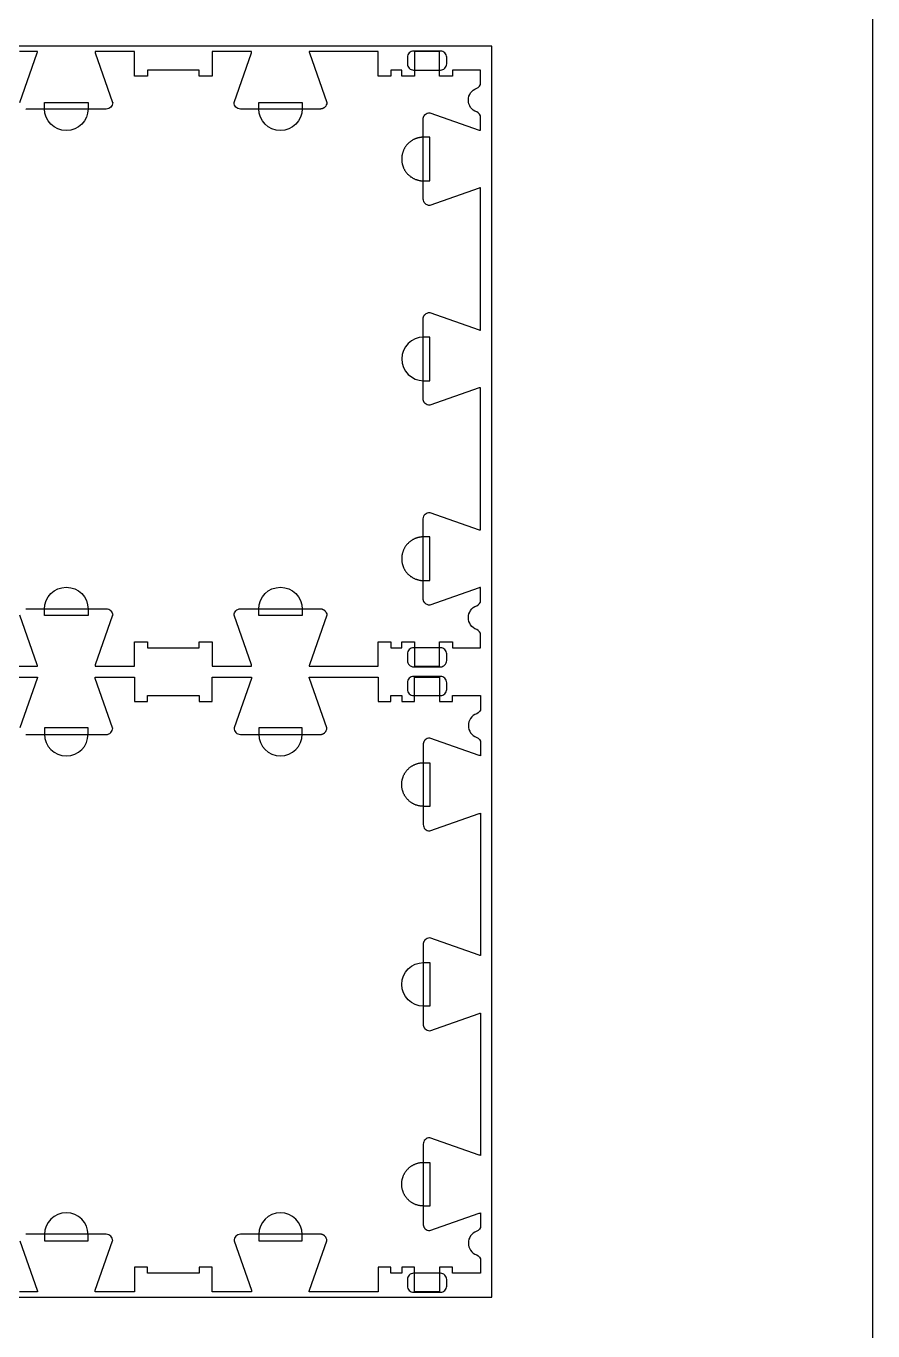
# Model space of a CAD drawing. Extents: x -20252 to -17068, y -10461 to -4867.
# Drawn here: x -17894 to -17068, y -6824 to -5552 of the extents above; entities that cross this region are included whole.
import ezdxf

# ---------------------------------------------------------------- set-up
doc = ezdxf.new("R2010")
doc.units = 0
for name, color, linetype in [('0_SHEET_SPRUCEPLY_2440X122', 1, 'CONTINUOUS'), ('4_ANYTOOL_CUTTHROUGH_OUTSI', 5, 'CONTINUOUS'), ('5_ANYTOOL_HALF_MILL_9MM_IN', 3, 'CONTINUOUS'), ('DONOTCUT', 18, 'CONTINUOUS')]:
    doc.layers.add(name, color=color, linetype=linetype)

msp = doc.modelspace()

# ---------------------------------------------------------------- linework, layer by layer
at = {"layer": '0_SHEET_SPRUCEPLY_2440X122'}
msp.add_lwpolyline([(-19879.9, -5571.2), (-19879.9, -6791.2), (-17439.9, -6791.2), (-17439.9, -5571.2)], close=True, dxfattribs=at)
at = {"layer": '4_ANYTOOL_CUTTHROUGH_OUTSI', "color": 5}
for points in [[(-17900.3, -5626.1), (-17883.4, -5577.8), (-17883.4, -5577.8, 0.061485), (-17883.2, -5576.5), (-17900.6, -5576.5)], [(-17894.4, -6120), (-17894.2, -6120), (-17894.1, -6120), (-17816.1, -6120, -0.414214), (-17809.8, -6126.2), (-17809.8, -6126.2), (-17809.9, -6126.3), (-17826.8, -6174.6), (-17826.8, -6174.6, 0.061485), (-17827, -6176), (-17788.4, -6176), (-17788.4, -6152), (-17775.9, -6152), (-17775.9, -6158), (-17725.4, -6158), (-17725.4, -6152), (-17712.9, -6152), (-17712.9, -6176), (-17674.3, -6176), (-17674.3, -6176, 0.061485), (-17674.5, -6174.6), (-17691.4, -6126.3), (-17691.4, -6126.2), (-17691.4, -6126.2), (-17691.4, -6126.2, -0.414214), (-17685.2, -6120), (-17607.2, -6120), (-17607, -6120), (-17606.9, -6120), (-17606.7, -6120), (-17606.6, -6120), (-17606.4, -6120), (-17606.3, -6120), (-17606.1, -6120), (-17606, -6120.1), (-17605.8, -6120.1), (-17605.7, -6120.1), (-17605.5, -6120.2), (-17605.4, -6120.2), (-17605.2, -6120.3), (-17605.1, -6120.3), (-17604.9, -6120.4), (-17604.8, -6120.4), (-17604.7, -6120.5), (-17604.5, -6120.6), (-17604.4, -6120.6), (-17604.2, -6120.7), (-17604.1, -6120.8), (-17604, -6120.9), (-17603.8, -6120.9), (-17603.7, -6121), (-17603.6, -6121.1), (-17603.5, -6121.2), (-17603.3, -6121.3), (-17603.2, -6121.4), (-17603.1, -6121.5), (-17603, -6121.6), (-17602.9, -6121.7), (-17602.8, -6121.8, -0.198912), (-17600.9, -6126.2), (-17600.9, -6126.2), (-17601, -6126.3), (-17617.9, -6174.6), (-17617.9, -6174.6, 0.061485), (-17618.1, -6176), (-17550.9, -6176), (-17550.9, -6152), (-17538.4, -6152), (-17538.4, -6158), (-17527.9, -6158), (-17527.9, -6152), (-17515.4, -6152), (-17515.4, -6176), (-17490.9, -6176), (-17490.9, -6152), (-17478.4, -6152), (-17478.4, -6158), (-17450.9, -6158), (-17450.9, -6145.6), (-17450.9, -6145.6, 0.317837), (-17454.7, -6140.1, -0.707107), (-17454.7, -6117, 0.317837), (-17450.9, -6111.6), (-17450.9, -6099.2, 0.061485), (-17452.3, -6099.4), (-17500.6, -6116.3), (-17500.6, -6116.4), (-17500.6, -6116.4), (-17500.6, -6116.4, -0.198912), (-17505.1, -6114.5), (-17505.2, -6114.4), (-17505.3, -6114.3), (-17505.4, -6114.2), (-17505.5, -6114.1), (-17505.6, -6114), (-17505.7, -6113.8), (-17505.7, -6113.7), (-17505.8, -6113.6), (-17505.9, -6113.5), (-17506, -6113.3), (-17506.1, -6113.2), (-17506.2, -6113.1), (-17506.2, -6112.9), (-17506.3, -6112.8), (-17506.4, -6112.6), (-17506.4, -6112.5), (-17506.5, -6112.4), (-17506.5, -6112.2), (-17506.6, -6112.1), (-17506.6, -6111.9), (-17506.7, -6111.8), (-17506.7, -6111.6), (-17506.7, -6111.5), (-17506.8, -6111.3), (-17506.8, -6111.2), (-17506.8, -6111), (-17506.8, -6110.9), (-17506.9, -6110.7), (-17506.9, -6110.6), (-17506.9, -6110.4), (-17506.9, -6110.3), (-17506.9, -6110.1), (-17506.9, -6032.1, -0.414214), (-17500.6, -6025.9), (-17500.6, -6025.9), (-17500.6, -6025.9), (-17452.3, -6042.8), (-17452.3, -6042.8, 0.061485), (-17450.9, -6043), (-17450.9, -5904.3, 0.061485), (-17452.3, -5904.5), (-17500.6, -5921.4), (-17500.6, -5921.5), (-17500.6, -5921.5), (-17500.6, -5921.5, -0.198912), (-17505.1, -5919.6), (-17505.2, -5919.5), (-17505.3, -5919.4), (-17505.4, -5919.3), (-17505.5, -5919.2), (-17505.6, -5919.1), (-17505.7, -5918.9), (-17505.7, -5918.8), (-17505.8, -5918.7), (-17505.9, -5918.6), (-17506, -5918.4), (-17506.1, -5918.3), (-17506.2, -5918.2), (-17506.2, -5918), (-17506.3, -5917.9), (-17506.4, -5917.7), (-17506.4, -5917.6), (-17506.5, -5917.5), (-17506.5, -5917.3), (-17506.6, -5917.2), (-17506.6, -5917), (-17506.7, -5916.9), (-17506.7, -5916.7), (-17506.7, -5916.6), (-17506.8, -5916.4), (-17506.8, -5916.3), (-17506.8, -5916.1), (-17506.8, -5916), (-17506.9, -5915.8), (-17506.9, -5915.7), (-17506.9, -5915.5), (-17506.9, -5915.4), (-17506.9, -5915.2), (-17506.9, -5837.2), (-17506.9, -5837.1), (-17506.9, -5836.9), (-17506.9, -5836.8), (-17506.9, -5836.6), (-17506.8, -5836.5), (-17506.8, -5836.3), (-17506.8, -5836.2), (-17506.8, -5836), (-17506.7, -5835.8), (-17506.7, -5835.7), (-17506.7, -5835.5), (-17506.6, -5835.4), (-17506.6, -5835.3), (-17506.5, -5835.1), (-17506.5, -5835), (-17506.4, -5834.8), (-17506.4, -5834.7), (-17506.3, -5834.5), (-17506.2, -5834.4), (-17506.2, -5834.3), (-17506.1, -5834.1), (-17506, -5834), (-17505.9, -5833.9), (-17505.8, -5833.7), (-17505.7, -5833.6), (-17505.7, -5833.5), (-17505.6, -5833.4), (-17505.5, -5833.2), (-17505.4, -5833.1), (-17505.3, -5833), (-17505.2, -5832.9), (-17505.1, -5832.8, -0.198912), (-17500.6, -5831), (-17500.6, -5831), (-17500.6, -5831), (-17452.3, -5847.9), (-17452.3, -5847.9, 0.061485), (-17450.9, -5848.1), (-17450.9, -5709.4, 0.061485), (-17452.3, -5709.6), (-17500.6, -5726.5), (-17500.6, -5726.6), (-17500.6, -5726.6), (-17500.6, -5726.6, -0.414214), (-17506.9, -5720.3), (-17506.9, -5642.3), (-17506.9, -5642.2), (-17506.9, -5642), (-17506.9, -5641.9), (-17506.9, -5641.7), (-17506.8, -5641.6), (-17506.8, -5641.4), (-17506.8, -5641.3), (-17506.8, -5641.1), (-17506.7, -5640.9), (-17506.7, -5640.8), (-17506.7, -5640.6), (-17506.6, -5640.5), (-17506.6, -5640.4), (-17506.5, -5640.2), (-17506.5, -5640.1), (-17506.4, -5639.9), (-17506.4, -5639.8), (-17506.3, -5639.6), (-17506.2, -5639.5), (-17506.2, -5639.4), (-17506.1, -5639.2), (-17506, -5639.1), (-17505.9, -5639), (-17505.8, -5638.8), (-17505.7, -5638.7), (-17505.7, -5638.6), (-17505.6, -5638.5), (-17505.5, -5638.3), (-17505.4, -5638.2), (-17505.3, -5638.1), (-17505.2, -5638), (-17505.1, -5637.9, -0.198912), (-17500.6, -5636.1), (-17500.6, -5636.1), (-17500.6, -5636.1), (-17452.3, -5653), (-17452.3, -5653, 0.061485), (-17450.9, -5653.2), (-17450.9, -5640.8, 0.317837), (-17454.7, -5635.4, -0.707107), (-17454.7, -5612.3, 0.317837), (-17450.9, -5606.9), (-17450.9, -5594.5), (-17478.4, -5594.5), (-17478.4, -5600.5), (-17490.9, -5600.5), (-17490.9, -5576.5), (-17515.4, -5576.5), (-17515.4, -5600.5), (-17527.9, -5600.5), (-17527.9, -5594.5), (-17538.4, -5594.5), (-17538.4, -5600.5), (-17550.9, -5600.5), (-17550.9, -5576.5), (-17618.1, -5576.5), (-17618.1, -5576.5, 0.061485), (-17617.9, -5577.8), (-17601, -5626.1), (-17600.9, -5626.2), (-17600.9, -5626.2), (-17600.9, -5626.2, -0.198912), (-17602.8, -5630.6), (-17602.9, -5630.7), (-17603, -5630.8), (-17603.1, -5630.9), (-17603.2, -5631), (-17603.3, -5631.1), (-17603.5, -5631.2), (-17603.6, -5631.3), (-17603.7, -5631.4), (-17603.8, -5631.5), (-17604, -5631.6), (-17604.1, -5631.6), (-17604.2, -5631.7), (-17604.4, -5631.8), (-17604.5, -5631.9), (-17604.7, -5631.9), (-17604.8, -5632), (-17604.9, -5632), (-17605.1, -5632.1), (-17605.2, -5632.1), (-17605.4, -5632.2), (-17605.5, -5632.2), (-17605.7, -5632.3), (-17605.8, -5632.3), (-17606, -5632.3), (-17606.1, -5632.4), (-17606.3, -5632.4), (-17606.4, -5632.4), (-17606.6, -5632.4), (-17606.7, -5632.4), (-17606.9, -5632.4), (-17607, -5632.5), (-17607.2, -5632.5), (-17685.2, -5632.5, -0.414214), (-17691.4, -5626.2), (-17691.4, -5626.2), (-17691.4, -5626.1), (-17674.5, -5577.8), (-17674.5, -5577.8, 0.061485), (-17674.3, -5576.5), (-17712.9, -5576.5), (-17712.9, -5600.5), (-17725.4, -5600.5), (-17725.4, -5594.5), (-17775.9, -5594.5), (-17775.9, -5600.5), (-17788.4, -5600.5), (-17788.4, -5576.5), (-17827, -5576.5), (-17827, -5576.5, 0.061485), (-17826.8, -5577.8), (-17809.9, -5626.1), (-17809.8, -5626.2), (-17809.8, -5626.2), (-17809.8, -5626.2, -0.414214), (-17816.1, -5632.5), (-17894.1, -5632.5), (-17894.2, -5632.5), (-17894.4, -5632.4)], [(-17950.4, -6176), (-17883.2, -6176), (-17883.2, -6176, 0.061485), (-17883.4, -6174.6), (-17900.3, -6126.3)], [(-17950.4, -6186.5), (-17883.2, -6186.5), (-17883.2, -6186.5, -0.061485), (-17883.4, -6187.8), (-17900.3, -6236.1)], [(-17894.4, -6242.4), (-17894.2, -6242.5), (-17894.1, -6242.5), (-17816.1, -6242.5, 0.414214), (-17809.8, -6236.2), (-17809.8, -6236.2), (-17809.9, -6236.1), (-17826.8, -6187.8), (-17826.8, -6187.8, -0.061485), (-17827, -6186.5), (-17788.4, -6186.5), (-17788.4, -6210.5), (-17775.9, -6210.5), (-17775.9, -6204.5), (-17725.4, -6204.5), (-17725.4, -6210.5), (-17712.9, -6210.5), (-17712.9, -6186.5), (-17674.3, -6186.5), (-17674.3, -6186.5, -0.061485), (-17674.5, -6187.8), (-17691.4, -6236.1), (-17691.4, -6236.2), (-17691.4, -6236.2), (-17691.4, -6236.2, 0.414214), (-17685.2, -6242.5), (-17607.2, -6242.5), (-17607, -6242.5), (-17606.9, -6242.4), (-17606.7, -6242.4), (-17606.6, -6242.4), (-17606.4, -6242.4), (-17606.3, -6242.4), (-17606.1, -6242.4), (-17606, -6242.3), (-17605.8, -6242.3), (-17605.7, -6242.3), (-17605.5, -6242.2), (-17605.4, -6242.2), (-17605.2, -6242.1), (-17605.1, -6242.1), (-17604.9, -6242), (-17604.8, -6242), (-17604.7, -6241.9), (-17604.5, -6241.9), (-17604.4, -6241.8), (-17604.2, -6241.7), (-17604.1, -6241.6), (-17604, -6241.6), (-17603.8, -6241.5), (-17603.7, -6241.4), (-17603.6, -6241.3), (-17603.5, -6241.2), (-17603.3, -6241.1), (-17603.2, -6241), (-17603.1, -6240.9), (-17603, -6240.8), (-17602.9, -6240.7), (-17602.8, -6240.6, 0.198912), (-17600.9, -6236.2), (-17600.9, -6236.2), (-17601, -6236.1), (-17617.9, -6187.8), (-17617.9, -6187.8, -0.061485), (-17618.1, -6186.5), (-17550.9, -6186.5), (-17550.9, -6210.5), (-17538.4, -6210.5), (-17538.4, -6204.5), (-17527.9, -6204.5), (-17527.9, -6210.5), (-17515.4, -6210.5), (-17515.4, -6186.5), (-17490.9, -6186.5), (-17490.9, -6210.5), (-17478.4, -6210.5), (-17478.4, -6204.5), (-17450.9, -6204.5), (-17450.9, -6216.9), (-17450.9, -6216.9, -0.317837), (-17454.7, -6222.3, 0.707107), (-17454.7, -6245.4, -0.317837), (-17450.9, -6250.8), (-17450.9, -6263.2, -0.061485), (-17452.3, -6263), (-17500.6, -6246.1), (-17500.6, -6246.1), (-17500.6, -6246.1), (-17500.6, -6246.1, 0.198912), (-17505.1, -6247.9), (-17505.2, -6248), (-17505.3, -6248.1), (-17505.4, -6248.2), (-17505.5, -6248.3), (-17505.6, -6248.5), (-17505.7, -6248.6), (-17505.7, -6248.7), (-17505.8, -6248.8), (-17505.9, -6249), (-17506, -6249.1), (-17506.1, -6249.2), (-17506.2, -6249.4), (-17506.2, -6249.5), (-17506.3, -6249.6), (-17506.4, -6249.8), (-17506.4, -6249.9), (-17506.5, -6250.1), (-17506.5, -6250.2), (-17506.6, -6250.4), (-17506.6, -6250.5), (-17506.7, -6250.6), (-17506.7, -6250.8), (-17506.7, -6250.9), (-17506.8, -6251.1), (-17506.8, -6251.3), (-17506.8, -6251.4), (-17506.8, -6251.6), (-17506.9, -6251.7), (-17506.9, -6251.9), (-17506.9, -6252), (-17506.9, -6252.2), (-17506.9, -6252.3), (-17506.9, -6330.3, 0.414214), (-17500.6, -6336.6), (-17500.6, -6336.6), (-17500.6, -6336.5), (-17452.3, -6319.6), (-17452.3, -6319.6, -0.061485), (-17450.9, -6319.4), (-17450.9, -6458.1, -0.061485), (-17452.3, -6457.9), (-17500.6, -6441), (-17500.6, -6441), (-17500.6, -6441), (-17500.6, -6441, 0.198912), (-17505.1, -6442.8), (-17505.2, -6442.9), (-17505.3, -6443), (-17505.4, -6443.1), (-17505.5, -6443.2), (-17505.6, -6443.4), (-17505.7, -6443.5), (-17505.7, -6443.6), (-17505.8, -6443.7), (-17505.9, -6443.9), (-17506, -6444), (-17506.1, -6444.1), (-17506.2, -6444.3), (-17506.2, -6444.4), (-17506.3, -6444.5), (-17506.4, -6444.7), (-17506.4, -6444.8), (-17506.5, -6445), (-17506.5, -6445.1), (-17506.6, -6445.3), (-17506.6, -6445.4), (-17506.7, -6445.5), (-17506.7, -6445.7), (-17506.7, -6445.8), (-17506.8, -6446), (-17506.8, -6446.2), (-17506.8, -6446.3), (-17506.8, -6446.5), (-17506.9, -6446.6), (-17506.9, -6446.8), (-17506.9, -6446.9), (-17506.9, -6447.1), (-17506.9, -6447.2), (-17506.9, -6525.2), (-17506.9, -6525.4), (-17506.9, -6525.5), (-17506.9, -6525.7), (-17506.9, -6525.8), (-17506.8, -6526), (-17506.8, -6526.1), (-17506.8, -6526.3), (-17506.8, -6526.4), (-17506.7, -6526.6), (-17506.7, -6526.7), (-17506.7, -6526.9), (-17506.6, -6527), (-17506.6, -6527.2), (-17506.5, -6527.3), (-17506.5, -6527.5), (-17506.4, -6527.6), (-17506.4, -6527.7), (-17506.3, -6527.9), (-17506.2, -6528), (-17506.2, -6528.2), (-17506.1, -6528.3), (-17506, -6528.4), (-17505.9, -6528.6), (-17505.8, -6528.7), (-17505.7, -6528.8), (-17505.7, -6528.9), (-17505.6, -6529.1), (-17505.5, -6529.2), (-17505.4, -6529.3), (-17505.3, -6529.4), (-17505.2, -6529.5), (-17505.1, -6529.6, 0.198912), (-17500.6, -6531.5), (-17500.6, -6531.5), (-17500.6, -6531.4), (-17452.3, -6514.5), (-17452.3, -6514.5, -0.061485), (-17450.9, -6514.3), (-17450.9, -6653, -0.061485), (-17452.3, -6652.8), (-17500.6, -6635.9), (-17500.6, -6635.9), (-17500.6, -6635.9), (-17500.6, -6635.9, 0.414214), (-17506.9, -6642.1), (-17506.9, -6720.1), (-17506.9, -6720.3), (-17506.9, -6720.4), (-17506.9, -6720.6), (-17506.9, -6720.7), (-17506.8, -6720.9), (-17506.8, -6721), (-17506.8, -6721.2), (-17506.8, -6721.3), (-17506.7, -6721.5), (-17506.7, -6721.6), (-17506.7, -6721.8), (-17506.6, -6721.9), (-17506.6, -6722.1), (-17506.5, -6722.2), (-17506.5, -6722.4), (-17506.4, -6722.5), (-17506.4, -6722.6), (-17506.3, -6722.8), (-17506.2, -6722.9), (-17506.2, -6723.1), (-17506.1, -6723.2), (-17506, -6723.3), (-17505.9, -6723.5), (-17505.8, -6723.6), (-17505.7, -6723.7), (-17505.7, -6723.8), (-17505.6, -6724), (-17505.5, -6724.1), (-17505.4, -6724.2), (-17505.3, -6724.3), (-17505.2, -6724.4), (-17505.1, -6724.5, 0.198912), (-17500.6, -6726.4), (-17500.6, -6726.4), (-17500.6, -6726.3), (-17452.3, -6709.4), (-17452.3, -6709.4, -0.061485), (-17450.9, -6709.2), (-17450.9, -6721.6, -0.317837), (-17454.7, -6727, 0.707107), (-17454.7, -6750.1, -0.317837), (-17450.9, -6755.6), (-17450.9, -6768), (-17478.4, -6768), (-17478.4, -6762), (-17490.9, -6762), (-17490.9, -6786), (-17515.4, -6786), (-17515.4, -6762), (-17527.9, -6762), (-17527.9, -6768), (-17538.4, -6768), (-17538.4, -6762), (-17550.9, -6762), (-17550.9, -6786), (-17618.1, -6786), (-17618.1, -6786, -0.061485), (-17617.9, -6784.6), (-17601, -6736.3), (-17600.9, -6736.2), (-17600.9, -6736.2), (-17600.9, -6736.2, 0.198912), (-17602.8, -6731.8), (-17602.9, -6731.7), (-17603, -6731.6), (-17603.1, -6731.5), (-17603.2, -6731.4), (-17603.3, -6731.3), (-17603.5, -6731.2), (-17603.6, -6731.1), (-17603.7, -6731), (-17603.8, -6730.9), (-17604, -6730.9), (-17604.1, -6730.8), (-17604.2, -6730.7), (-17604.4, -6730.6), (-17604.5, -6730.6), (-17604.7, -6730.5), (-17604.8, -6730.4), (-17604.9, -6730.4), (-17605.1, -6730.3), (-17605.2, -6730.3), (-17605.4, -6730.2), (-17605.5, -6730.2), (-17605.7, -6730.1), (-17605.8, -6730.1), (-17606, -6730.1), (-17606.1, -6730), (-17606.3, -6730), (-17606.4, -6730), (-17606.6, -6730), (-17606.7, -6730), (-17606.9, -6730), (-17607, -6730), (-17607.2, -6730), (-17685.2, -6730, 0.414214), (-17691.4, -6736.2), (-17691.4, -6736.2), (-17691.4, -6736.3), (-17674.5, -6784.6), (-17674.5, -6784.6, -0.061485), (-17674.3, -6786), (-17712.9, -6786), (-17712.9, -6762), (-17725.4, -6762), (-17725.4, -6768), (-17775.9, -6768), (-17775.9, -6762), (-17788.4, -6762), (-17788.4, -6786), (-17827, -6786), (-17827, -6786, -0.061485), (-17826.8, -6784.6), (-17809.9, -6736.3), (-17809.8, -6736.2), (-17809.8, -6736.2), (-17809.8, -6736.2, 0.414214), (-17816.1, -6730), (-17894.1, -6730), (-17894.2, -6730), (-17894.4, -6730)], [(-17900.3, -6736.3), (-17883.4, -6784.6), (-17883.4, -6784.6, -0.061485), (-17883.2, -6786), (-17900.6, -6786)]]:
    msp.add_lwpolyline(points, format="xyb", dxfattribs=at)
at = {"layer": '5_ANYTOOL_HALF_MILL_9MM_IN', "color": 3}
for points in [[(-17516.3, -5576, 0.414214), (-17522.3, -5582), (-17522.3, -5588.5, 0.414214), (-17516.3, -5594.5), (-17490, -5594.5, 0.414214), (-17484, -5588.5), (-17484, -5582, 0.414214), (-17490, -5576)], [(-17833.8, -5632.2, -1), (-17876.3, -5632.2), (-17876.3, -5632), (-17876.3, -5626), (-17833.8, -5626), (-17833.8, -5632), (-17833.8, -5632.2)], [(-17624.9, -5632.2, -1), (-17667.4, -5632.2), (-17667.4, -5632), (-17667.4, -5626), (-17624.9, -5626), (-17624.9, -5632), (-17624.9, -5632.2)], [(-17506.6, -5855, 1), (-17506.6, -5897.5), (-17506.4, -5897.5), (-17500.4, -5897.5), (-17500.4, -5855), (-17506.4, -5855), (-17506.6, -5855)], [(-17876.3, -6120.2, -1), (-17833.8, -6120.2), (-17833.8, -6120.5), (-17833.8, -6126.5), (-17876.3, -6126.5), (-17876.3, -6120.5), (-17876.3, -6120.2)], [(-17667.4, -6120.2, -1), (-17624.9, -6120.2), (-17624.9, -6120.5), (-17624.9, -6126.5), (-17667.4, -6126.5), (-17667.4, -6120.5), (-17667.4, -6120.2)], [(-17516.3, -6158, 0.414214), (-17522.3, -6164), (-17522.3, -6170.5, 0.414214), (-17516.3, -6176.5), (-17490, -6176.5, 0.414214), (-17484, -6170.5), (-17484, -6164, 0.414214), (-17490, -6158)], [(-17516.3, -6186, 0.414214), (-17522.3, -6192), (-17522.3, -6198.5, 0.414214), (-17516.3, -6204.5), (-17490, -6204.5, 0.414214), (-17484, -6198.5), (-17484, -6192, 0.414214), (-17490, -6186)], [(-17876.3, -6242.2, 1), (-17833.8, -6242.2), (-17833.8, -6242), (-17833.8, -6236), (-17876.3, -6236), (-17876.3, -6242), (-17876.3, -6242.2)], [(-17667.4, -6242.2, 1), (-17624.9, -6242.2), (-17624.9, -6242), (-17624.9, -6236), (-17667.4, -6236), (-17667.4, -6242), (-17667.4, -6242.2)], [(-17506.6, -6507.5, -1), (-17506.6, -6465), (-17506.4, -6465), (-17500.4, -6465), (-17500.4, -6507.5), (-17506.4, -6507.5), (-17506.6, -6507.5)], [(-17833.8, -6730.2, 1), (-17876.3, -6730.2), (-17876.3, -6730.5), (-17876.3, -6736.5), (-17833.8, -6736.5), (-17833.8, -6730.5), (-17833.8, -6730.2)], [(-17624.9, -6730.2, 1), (-17667.4, -6730.2), (-17667.4, -6730.5), (-17667.4, -6736.5), (-17624.9, -6736.5), (-17624.9, -6730.5), (-17624.9, -6730.2)], [(-17516.3, -6768, 0.414214), (-17522.3, -6774), (-17522.3, -6780.5, 0.414214), (-17516.3, -6786.5), (-17490, -6786.5, 0.414214), (-17484, -6780.5), (-17484, -6774, 0.414214), (-17490, -6768)]]:
    msp.add_lwpolyline(points, format="xyb", close=True, dxfattribs=at)
for points in [[(-17506.6, -5660.1), (-17507.1, -5660.1), (-17507.6, -5660.1), (-17508.1, -5660.1), (-17508.6, -5660.1), (-17509, -5660.2), (-17509.5, -5660.3), (-17510, -5660.3), (-17510.5, -5660.4), (-17511, -5660.5), (-17511.5, -5660.6), (-17512, -5660.7), (-17512.5, -5660.9), (-17513, -5661), (-17513.5, -5661.2), (-17514, -5661.4), (-17514.5, -5661.5), (-17515, -5661.7), (-17515.4, -5662), (-17515.9, -5662.2), (-17516.4, -5662.4), (-17516.9, -5662.7), (-17517.3, -5663), (-17517.8, -5663.2), (-17518.3, -5663.5), (-17518.7, -5663.8), (-17519.2, -5664.1), (-17519.6, -5664.5), (-17520, -5664.8), (-17520.5, -5665.2), (-17520.9, -5665.5), (-17521.3, -5665.9), (-17521.7, -5666.3), (-17522.1, -5666.7), (-17522.4, -5667.1), (-17522.8, -5667.5), (-17523.1, -5667.9), (-17523.5, -5668.3), (-17523.8, -5668.8), (-17524.1, -5669.2), (-17524.4, -5669.7), (-17524.7, -5670.1), (-17525, -5670.6), (-17525.3, -5671.1), (-17525.5, -5671.5), (-17525.8, -5672), (-17526, -5672.5), (-17526.2, -5673), (-17526.4, -5673.5), (-17526.6, -5674), (-17526.8, -5674.5), (-17526.9, -5675), (-17527.1, -5675.5), (-17527.2, -5676), (-17527.3, -5676.5), (-17527.4, -5676.9), (-17527.5, -5677.4), (-17527.6, -5677.9), (-17527.7, -5678.4), (-17527.8, -5678.9), (-17527.8, -5679.4), (-17527.8, -5679.9), (-17527.9, -5680.4), (-17527.9, -5680.8), (-17527.9, -5681.3), (-17527.9, -5681.8), (-17527.9, -5682.3), (-17527.8, -5682.7), (-17527.8, -5683.2), (-17527.8, -5683.7), (-17527.7, -5684.2), (-17527.6, -5684.7), (-17527.5, -5685.2), (-17527.4, -5685.7), (-17527.3, -5686.2), (-17527.2, -5686.7), (-17527.1, -5687.2), (-17526.9, -5687.6), (-17526.8, -5688.1), (-17526.6, -5688.6), (-17526.4, -5689.1), (-17526.2, -5689.6), (-17526, -5690.1), (-17525.8, -5690.6), (-17525.5, -5691.1), (-17525.3, -5691.5), (-17525, -5692), (-17524.7, -5692.5), (-17524.4, -5692.9), (-17524.1, -5693.4), (-17523.8, -5693.8), (-17523.5, -5694.3), (-17523.1, -5694.7), (-17522.8, -5695.1), (-17522.4, -5695.5), (-17522.1, -5695.9), (-17521.7, -5696.3), (-17521.3, -5696.7), (-17520.9, -5697.1), (-17520.5, -5697.5), (-17520, -5697.8), (-17519.6, -5698.1), (-17519.2, -5698.5), (-17518.7, -5698.8), (-17518.3, -5699.1), (-17517.8, -5699.4), (-17517.3, -5699.7), (-17516.9, -5699.9), (-17516.4, -5700.2), (-17515.9, -5700.4), (-17515.4, -5700.7), (-17515, -5700.9), (-17514.5, -5701.1), (-17514, -5701.3), (-17513.5, -5701.4), (-17513, -5701.6), (-17512.5, -5701.7), (-17512, -5701.9), (-17511.5, -5702), (-17511, -5702.1), (-17510.5, -5702.2), (-17510, -5702.3), (-17509.5, -5702.4), (-17509, -5702.4), (-17508.6, -5702.5), (-17508.1, -5702.5), (-17507.6, -5702.5), (-17507.1, -5702.6), (-17506.6, -5702.6), (-17506.4, -5702.6), (-17500.4, -5702.6), (-17500.4, -5660.1), (-17506.4, -5660.1), (-17506.6, -5660.1)], [(-17506.6, -6049.9), (-17507.1, -6049.9), (-17507.6, -6049.9), (-17508.1, -6049.9), (-17508.6, -6049.9), (-17509, -6050), (-17509.5, -6050.1), (-17510, -6050.1), (-17510.5, -6050.2), (-17511, -6050.3), (-17511.5, -6050.4), (-17512, -6050.5), (-17512.5, -6050.7), (-17513, -6050.8), (-17513.5, -6051), (-17514, -6051.2), (-17514.5, -6051.3), (-17515, -6051.5), (-17515.4, -6051.8), (-17515.9, -6052), (-17516.4, -6052.2), (-17516.9, -6052.5), (-17517.3, -6052.8), (-17517.8, -6053), (-17518.3, -6053.3), (-17518.7, -6053.6), (-17519.2, -6053.9), (-17519.6, -6054.3), (-17520, -6054.6), (-17520.5, -6055), (-17520.9, -6055.3), (-17521.3, -6055.7), (-17521.7, -6056.1), (-17522.1, -6056.5), (-17522.4, -6056.9), (-17522.8, -6057.3), (-17523.1, -6057.7), (-17523.5, -6058.1), (-17523.8, -6058.6), (-17524.1, -6059), (-17524.4, -6059.5), (-17524.7, -6059.9), (-17525, -6060.4), (-17525.3, -6060.9), (-17525.5, -6061.3), (-17525.8, -6061.8), (-17526, -6062.3), (-17526.2, -6062.8), (-17526.4, -6063.3), (-17526.6, -6063.8), (-17526.8, -6064.3), (-17526.9, -6064.8), (-17527.1, -6065.3), (-17527.2, -6065.8), (-17527.3, -6066.3), (-17527.4, -6066.7), (-17527.5, -6067.2), (-17527.6, -6067.7), (-17527.7, -6068.2), (-17527.8, -6068.7), (-17527.8, -6069.2), (-17527.8, -6069.7), (-17527.9, -6070.2), (-17527.9, -6070.6), (-17527.9, -6071.1), (-17527.9, -6071.6), (-17527.9, -6072.1), (-17527.8, -6072.5), (-17527.8, -6073), (-17527.8, -6073.5), (-17527.7, -6074), (-17527.6, -6074.5), (-17527.5, -6075), (-17527.4, -6075.5), (-17527.3, -6076), (-17527.2, -6076.5), (-17527.1, -6077), (-17526.9, -6077.4), (-17526.8, -6077.9), (-17526.6, -6078.4), (-17526.4, -6078.9), (-17526.2, -6079.4), (-17526, -6079.9), (-17525.8, -6080.4), (-17525.5, -6080.9), (-17525.3, -6081.3), (-17525, -6081.8), (-17524.7, -6082.3), (-17524.4, -6082.7), (-17524.1, -6083.2), (-17523.8, -6083.6), (-17523.5, -6084.1), (-17523.1, -6084.5), (-17522.8, -6084.9), (-17522.4, -6085.3), (-17522.1, -6085.7), (-17521.7, -6086.1), (-17521.3, -6086.5), (-17520.9, -6086.9), (-17520.5, -6087.3), (-17520, -6087.6), (-17519.6, -6087.9), (-17519.2, -6088.3), (-17518.7, -6088.6), (-17518.3, -6088.9), (-17517.8, -6089.2), (-17517.3, -6089.5), (-17516.9, -6089.7), (-17516.4, -6090), (-17515.9, -6090.2), (-17515.4, -6090.5), (-17515, -6090.7), (-17514.5, -6090.9), (-17514, -6091.1), (-17513.5, -6091.2), (-17513, -6091.4), (-17512.5, -6091.5), (-17512, -6091.7), (-17511.5, -6091.8), (-17511, -6091.9), (-17510.5, -6092), (-17510, -6092.1), (-17509.5, -6092.2), (-17509, -6092.2), (-17508.6, -6092.3), (-17508.1, -6092.3), (-17507.6, -6092.3), (-17507.1, -6092.4), (-17506.6, -6092.4), (-17506.4, -6092.4), (-17500.4, -6092.4), (-17500.4, -6049.9), (-17506.4, -6049.9), (-17506.6, -6049.9)], [(-17506.6, -6312.6), (-17507.1, -6312.6), (-17507.6, -6312.5), (-17508.1, -6312.5), (-17508.6, -6312.5), (-17509, -6312.4), (-17509.5, -6312.4), (-17510, -6312.3), (-17510.5, -6312.2), (-17511, -6312.1), (-17511.5, -6312), (-17512, -6311.9), (-17512.5, -6311.7), (-17513, -6311.6), (-17513.5, -6311.4), (-17514, -6311.3), (-17514.5, -6311.1), (-17515, -6310.9), (-17515.4, -6310.7), (-17515.9, -6310.4), (-17516.4, -6310.2), (-17516.9, -6309.9), (-17517.3, -6309.7), (-17517.8, -6309.4), (-17518.3, -6309.1), (-17518.7, -6308.8), (-17519.2, -6308.5), (-17519.6, -6308.1), (-17520, -6307.8), (-17520.5, -6307.5), (-17520.9, -6307.1), (-17521.3, -6306.7), (-17521.7, -6306.3), (-17522.1, -6305.9), (-17522.4, -6305.5), (-17522.8, -6305.1), (-17523.1, -6304.7), (-17523.5, -6304.3), (-17523.8, -6303.8), (-17524.1, -6303.4), (-17524.4, -6302.9), (-17524.7, -6302.5), (-17525, -6302), (-17525.3, -6301.5), (-17525.5, -6301.1), (-17525.8, -6300.6), (-17526, -6300.1), (-17526.2, -6299.6), (-17526.4, -6299.1), (-17526.6, -6298.6), (-17526.8, -6298.1), (-17526.9, -6297.6), (-17527.1, -6297.2), (-17527.2, -6296.7), (-17527.3, -6296.2), (-17527.4, -6295.7), (-17527.5, -6295.2), (-17527.6, -6294.7), (-17527.7, -6294.2), (-17527.8, -6293.7), (-17527.8, -6293.2), (-17527.8, -6292.7), (-17527.9, -6292.3), (-17527.9, -6291.8), (-17527.9, -6291.3), (-17527.9, -6290.8), (-17527.9, -6290.4), (-17527.8, -6289.9), (-17527.8, -6289.4), (-17527.8, -6288.9), (-17527.7, -6288.4), (-17527.6, -6287.9), (-17527.5, -6287.4), (-17527.4, -6286.9), (-17527.3, -6286.5), (-17527.2, -6286), (-17527.1, -6285.5), (-17526.9, -6285), (-17526.8, -6284.5), (-17526.6, -6284), (-17526.4, -6283.5), (-17526.2, -6283), (-17526, -6282.5), (-17525.8, -6282), (-17525.5, -6281.5), (-17525.3, -6281.1), (-17525, -6280.6), (-17524.7, -6280.1), (-17524.4, -6279.7), (-17524.1, -6279.2), (-17523.8, -6278.8), (-17523.5, -6278.3), (-17523.1, -6277.9), (-17522.8, -6277.5), (-17522.4, -6277.1), (-17522.1, -6276.7), (-17521.7, -6276.3), (-17521.3, -6275.9), (-17520.9, -6275.5), (-17520.5, -6275.2), (-17520, -6274.8), (-17519.6, -6274.5), (-17519.2, -6274.1), (-17518.7, -6273.8), (-17518.3, -6273.5), (-17517.8, -6273.2), (-17517.3, -6273), (-17516.9, -6272.7), (-17516.4, -6272.4), (-17515.9, -6272.2), (-17515.4, -6272), (-17515, -6271.7), (-17514.5, -6271.5), (-17514, -6271.4), (-17513.5, -6271.2), (-17513, -6271), (-17512.5, -6270.9), (-17512, -6270.7), (-17511.5, -6270.6), (-17511, -6270.5), (-17510.5, -6270.4), (-17510, -6270.3), (-17509.5, -6270.3), (-17509, -6270.2), (-17508.6, -6270.1), (-17508.1, -6270.1), (-17507.6, -6270.1), (-17507.1, -6270.1), (-17506.6, -6270.1), (-17506.4, -6270.1), (-17500.4, -6270.1), (-17500.4, -6312.6), (-17506.4, -6312.6), (-17506.6, -6312.6)], [(-17506.6, -6702.4), (-17507.1, -6702.4), (-17507.6, -6702.3), (-17508.1, -6702.3), (-17508.6, -6702.3), (-17509, -6702.2), (-17509.5, -6702.2), (-17510, -6702.1), (-17510.5, -6702), (-17511, -6701.9), (-17511.5, -6701.8), (-17512, -6701.7), (-17512.5, -6701.5), (-17513, -6701.4), (-17513.5, -6701.2), (-17514, -6701.1), (-17514.5, -6700.9), (-17515, -6700.7), (-17515.4, -6700.5), (-17515.9, -6700.2), (-17516.4, -6700), (-17516.9, -6699.7), (-17517.3, -6699.5), (-17517.8, -6699.2), (-17518.3, -6698.9), (-17518.7, -6698.6), (-17519.2, -6698.3), (-17519.6, -6697.9), (-17520, -6697.6), (-17520.5, -6697.3), (-17520.9, -6696.9), (-17521.3, -6696.5), (-17521.7, -6696.1), (-17522.1, -6695.7), (-17522.4, -6695.3), (-17522.8, -6694.9), (-17523.1, -6694.5), (-17523.5, -6694.1), (-17523.8, -6693.6), (-17524.1, -6693.2), (-17524.4, -6692.7), (-17524.7, -6692.3), (-17525, -6691.8), (-17525.3, -6691.3), (-17525.5, -6690.9), (-17525.8, -6690.4), (-17526, -6689.9), (-17526.2, -6689.4), (-17526.4, -6688.9), (-17526.6, -6688.4), (-17526.8, -6687.9), (-17526.9, -6687.4), (-17527.1, -6687), (-17527.2, -6686.5), (-17527.3, -6686), (-17527.4, -6685.5), (-17527.5, -6685), (-17527.6, -6684.5), (-17527.7, -6684), (-17527.8, -6683.5), (-17527.8, -6683), (-17527.8, -6682.5), (-17527.9, -6682.1), (-17527.9, -6681.6), (-17527.9, -6681.1), (-17527.9, -6680.6), (-17527.9, -6680.2), (-17527.8, -6679.7), (-17527.8, -6679.2), (-17527.8, -6678.7), (-17527.7, -6678.2), (-17527.6, -6677.7), (-17527.5, -6677.2), (-17527.4, -6676.7), (-17527.3, -6676.3), (-17527.2, -6675.8), (-17527.1, -6675.3), (-17526.9, -6674.8), (-17526.8, -6674.3), (-17526.6, -6673.8), (-17526.4, -6673.3), (-17526.2, -6672.8), (-17526, -6672.3), (-17525.8, -6671.8), (-17525.5, -6671.3), (-17525.3, -6670.9), (-17525, -6670.4), (-17524.7, -6669.9), (-17524.4, -6669.5), (-17524.1, -6669), (-17523.8, -6668.6), (-17523.5, -6668.1), (-17523.1, -6667.7), (-17522.8, -6667.3), (-17522.4, -6666.9), (-17522.1, -6666.5), (-17521.7, -6666.1), (-17521.3, -6665.7), (-17520.9, -6665.3), (-17520.5, -6665), (-17520, -6664.6), (-17519.6, -6664.3), (-17519.2, -6663.9), (-17518.7, -6663.6), (-17518.3, -6663.3), (-17517.8, -6663), (-17517.3, -6662.8), (-17516.9, -6662.5), (-17516.4, -6662.2), (-17515.9, -6662), (-17515.4, -6661.8), (-17515, -6661.5), (-17514.5, -6661.3), (-17514, -6661.2), (-17513.5, -6661), (-17513, -6660.8), (-17512.5, -6660.7), (-17512, -6660.5), (-17511.5, -6660.4), (-17511, -6660.3), (-17510.5, -6660.2), (-17510, -6660.1), (-17509.5, -6660.1), (-17509, -6660), (-17508.6, -6659.9), (-17508.1, -6659.9), (-17507.6, -6659.9), (-17507.1, -6659.9), (-17506.6, -6659.9), (-17506.4, -6659.9), (-17500.4, -6659.9), (-17500.4, -6702.4), (-17506.4, -6702.4), (-17506.6, -6702.4)]]:
    msp.add_lwpolyline(points, close=True, dxfattribs=at)
at = {"layer": 'DONOTCUT'}
msp.add_lwpolyline([(-20251.6, -10460.6), (-17068.2, -10460.6), (-17068.2, -4867.2), (-20251.6, -4867.2)], close=True, dxfattribs=at)

doc.saveas('drawing.dxf')
